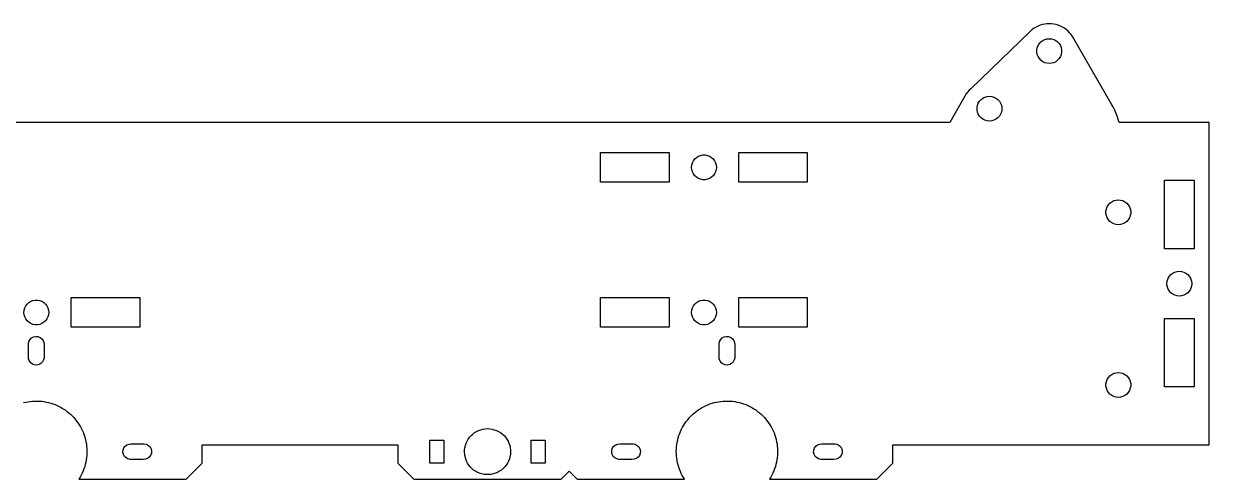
# Model space of a CAD drawing. Header units: metres. Extents: x -255 to 255, y -68 to 31.
# Drawn here: x -2.7 to 254.8, y -67.8 to 31.2 of the extents above; entities that cross this region are included whole.
import ezdxf

# ---------------------------------------------------------------- set-up
doc = ezdxf.new("R2010")
doc.units = ezdxf.units.M

msp = doc.modelspace()

# ---------------------------------------------------------------- linework, layer by layer
for p, q in [((218.52, 31.0131), (218.043, 30.869)), ((219.008, 31.1167), (218.52, 31.0131)), ((219.502, 31.1791), (219.008, 31.1167)), ((220, 31.2), (219.502, 31.1791)), ((220.498, 31.1791), (220, 31.2)), ((220.992, 31.1167), (220.498, 31.1791)), ((221.48, 31.0131), (220.992, 31.1167)), ((221.957, 30.869), (221.48, 31.0131)), ((215.927, 29.5874), (202.927, 17.0874)), ((216.304, 29.913), (215.927, 29.5874)), ((216.707, 30.2059), (216.304, 29.913)), ((217.134, 30.464), (216.707, 30.2059)), ((217.58, 30.6856), (217.134, 30.464)), ((218.043, 30.869), (217.58, 30.6856)), ((222.42, 30.6856), (221.957, 30.869)), ((222.866, 30.464), (222.42, 30.6856)), ((223.293, 30.2059), (222.866, 30.464)), ((223.696, 29.913), (223.293, 30.2059)), ((224.073, 29.5874), (223.696, 29.913)), ((224.422, 29.2313), (224.073, 29.5874)), ((224.739, 28.8474), (224.422, 29.2313)), ((225.024, 28.4382), (224.739, 28.8474)), ((233.597, 13.6), (225.024, 28.4382)), ((217.312, 25.4991), (217.403, 25.9889)), ((217.403, 25.9889), (217.583, 26.4535)), ((217.583, 26.4535), (217.845, 26.8771)), ((217.845, 26.8771), (218.181, 27.2453)), ((218.181, 27.2453), (218.579, 27.5456)), ((218.579, 27.5456), (219.025, 27.7677)), ((219.025, 27.7677), (219.504, 27.904)), ((219.504, 27.904), (220, 27.95)), ((220, 27.95), (220.496, 27.904)), ((220.496, 27.904), (220.975, 27.7677)), ((220.975, 27.7677), (221.421, 27.5456)), ((221.421, 27.5456), (221.819, 27.2453)), ((221.819, 27.2453), (222.155, 26.8771)), ((222.155, 26.8771), (222.417, 26.4535)), ((222.417, 26.4535), (222.597, 25.9889)), ((222.597, 25.9889), (222.688, 25.4991)), ((217.312, 25.0009), (217.312, 25.4991)), ((217.403, 24.5111), (217.312, 25.0009)), ((217.583, 24.0465), (217.403, 24.5111)), ((217.845, 23.6229), (217.583, 24.0465)), ((218.181, 23.2547), (217.845, 23.6229)), ((218.579, 22.9544), (218.181, 23.2547)), ((221.819, 23.2547), (221.421, 22.9544)), ((222.155, 23.6229), (221.819, 23.2547)), ((222.417, 24.0465), (222.155, 23.6229)), ((222.597, 24.5111), (222.417, 24.0465)), ((222.688, 25.0009), (222.597, 24.5111)), ((222.688, 25.4991), (222.688, 25.0009)), ((219.025, 22.7323), (218.579, 22.9544)), ((219.504, 22.596), (219.025, 22.7323)), ((220, 22.55), (219.504, 22.596)), ((220.496, 22.596), (220, 22.55)), ((220.975, 22.7323), (220.496, 22.596)), ((221.421, 22.9544), (220.975, 22.7323)), ((201.976, 15.9382), (198.401, 9.75)), ((202.261, 16.3474), (201.976, 15.9382)), ((202.578, 16.7313), (202.261, 16.3474)), ((202.927, 17.0874), (202.578, 16.7313)), ((206.504, 15.404), (207, 15.45)), ((207, 15.45), (207.496, 15.404)), ((204.312, 12.9991), (204.403, 13.4889)), ((204.312, 12.5009), (204.312, 12.9991)), ((204.403, 13.4889), (204.583, 13.9535)), ((204.583, 13.9535), (204.845, 14.3771)), ((204.845, 14.3771), (205.181, 14.7453)), ((205.181, 14.7453), (205.579, 15.0456)), ((205.579, 15.0456), (206.025, 15.2677)), ((206.025, 15.2677), (206.504, 15.404)), ((207.496, 15.404), (207.975, 15.2677)), ((207.975, 15.2677), (208.421, 15.0456)), ((208.421, 15.0456), (208.819, 14.7453)), ((208.819, 14.7453), (209.155, 14.3771)), ((209.155, 14.3771), (209.417, 13.9535)), ((209.417, 13.9535), (209.597, 13.4889)), ((209.597, 13.4889), (209.688, 12.9991)), ((209.688, 12.9991), (209.688, 12.5009)), ((233.839, 13.1646), (233.597, 13.6)), ((234.067, 12.7218), (233.839, 13.1646)), ((204.403, 12.0111), (204.312, 12.5009)), ((204.583, 11.5465), (204.403, 12.0111)), ((204.845, 11.1229), (204.583, 11.5465)), ((205.181, 10.7547), (204.845, 11.1229)), ((205.579, 10.4544), (205.181, 10.7547)), ((206.025, 10.2323), (205.579, 10.4544)), ((208.421, 10.4544), (207.975, 10.2323)), ((208.819, 10.7547), (208.421, 10.4544)), ((209.155, 11.1229), (208.819, 10.7547)), ((209.417, 11.5465), (209.155, 11.1229)), ((209.597, 12.0111), (209.417, 11.5465)), ((209.688, 12.5009), (209.597, 12.0111)), ((234.281, 12.272), (234.067, 12.7218)), ((234.481, 11.8156), (234.281, 12.272)), ((234.666, 11.3531), (234.481, 11.8156)), ((234.837, 10.885), (234.666, 11.3531)), ((234.992, 10.4116), (234.837, 10.885)), ((235.132, 9.93362), (234.992, 10.4116)), ((198.401, 9.75), (-198.401, 9.75)), ((206.504, 10.096), (206.025, 10.2323)), ((207, 10.05), (206.504, 10.096)), ((207.496, 10.096), (207, 10.05)), ((207.975, 10.2323), (207.496, 10.096)), ((235.18, 9.75), (235.132, 9.93362)), ((254.75, 9.75), (235.18, 9.75)), ((254.75, -60.25), (254.75, 9.75)), ((122.55, -3.2), (122.55, 3.2)), ((122.55, 3.2), (137.45, 3.2)), ((137.45, 3.2), (137.45, -3.2)), ((143.797, 2.41693), (144.261, 2.59692)), ((144.261, 2.59692), (144.751, 2.68848)), ((144.751, 2.68848), (145.249, 2.68848)), ((145.249, 2.68848), (145.739, 2.59692)), ((145.739, 2.59692), (146.203, 2.41693)), ((152.55, -3.2), (152.55, 3.2)), ((152.55, 3.2), (167.45, 3.2)), ((167.45, 3.2), (167.45, -3.2)), ((142.3, 0), (142.346, 0.49611)), ((142.346, -0.49611), (142.3, 0)), ((142.346, 0.49611), (142.482, 0.97534)), ((142.482, 0.97534), (142.704, 1.42136)), ((142.704, 1.42136), (143.005, 1.81897)), ((143.005, 1.81897), (143.373, 2.15463)), ((143.373, 2.15463), (143.797, 2.41693)), ((146.203, 2.41693), (146.627, 2.15463)), ((146.627, 2.15463), (146.995, 1.81897)), ((146.995, 1.81897), (147.296, 1.42136)), ((147.296, 1.42136), (147.518, 0.97534)), ((147.518, 0.97534), (147.654, 0.49611)), ((147.654, 0.49611), (147.7, 0)), ((147.7, 0), (147.654, -0.49611)), ((142.482, -0.97534), (142.346, -0.49611)), ((142.704, -1.42136), (142.482, -0.97534)), ((143.005, -1.81897), (142.704, -1.42136)), ((143.373, -2.15463), (143.005, -1.81897)), ((143.797, -2.41693), (143.373, -2.15463)), ((144.261, -2.59692), (143.797, -2.41693)), ((146.203, -2.41693), (145.739, -2.59692)), ((146.627, -2.15463), (146.203, -2.41693)), ((146.995, -1.81897), (146.627, -2.15463)), ((147.296, -1.42136), (146.995, -1.81897)), ((147.518, -0.97534), (147.296, -1.42136)), ((147.654, -0.49611), (147.518, -0.97534)), ((137.45, -3.2), (122.55, -3.2)), ((144.751, -2.68848), (144.261, -2.59692)), ((145.249, -2.68848), (144.751, -2.68848)), ((145.739, -2.59692), (145.249, -2.68848)), ((167.45, -3.2), (152.55, -3.2)), ((245.05, -17.7), (245.05, -2.79999)), ((245.05, -2.79999), (251.45, -2.79999)), ((251.45, -2.79999), (251.45, -17.7)), ((233.181, -7.75467), (233.579, -7.45441)), ((233.579, -7.45441), (234.025, -7.23232)), ((234.025, -7.23232), (234.504, -7.09596)), ((234.504, -7.09596), (235, -7.04999)), ((235, -7.04999), (235.496, -7.09596)), ((235.496, -7.09596), (235.975, -7.23232)), ((235.975, -7.23232), (236.421, -7.45441)), ((236.421, -7.45441), (236.819, -7.75467)), ((232.312, -9.50087), (232.403, -9.01111)), ((232.312, -9.99911), (232.312, -9.50087)), ((232.403, -10.4889), (232.312, -9.99911)), ((232.403, -9.01111), (232.583, -8.54649)), ((232.583, -8.54649), (232.845, -8.12288)), ((232.845, -8.12288), (233.181, -7.75467)), ((236.819, -7.75467), (237.155, -8.12288)), ((237.155, -8.12288), (237.417, -8.54649)), ((237.417, -8.54649), (237.597, -9.01111)), ((237.597, -9.01111), (237.688, -9.50087)), ((237.688, -9.99911), (237.597, -10.4889)), ((237.688, -9.50087), (237.688, -9.99911)), ((232.583, -10.9535), (232.403, -10.4889)), ((232.845, -11.3771), (232.583, -10.9535)), ((233.181, -11.7453), (232.845, -11.3771)), ((233.579, -12.0456), (233.181, -11.7453)), ((234.025, -12.2677), (233.579, -12.0456)), ((234.504, -12.404), (234.025, -12.2677)), ((235, -12.45), (234.504, -12.404)), ((235.496, -12.404), (235, -12.45)), ((235.975, -12.2677), (235.496, -12.404)), ((236.421, -12.0456), (235.975, -12.2677)), ((236.819, -11.7453), (236.421, -12.0456)), ((237.155, -11.3771), (236.819, -11.7453)), ((237.417, -10.9535), (237.155, -11.3771)), ((237.597, -10.4889), (237.417, -10.9535)), ((251.45, -17.7), (245.05, -17.7)), ((246.431, -23.2547), (246.829, -22.9544)), ((246.829, -22.9544), (247.275, -22.7323)), ((247.275, -22.7323), (247.754, -22.596)), ((247.754, -22.596), (248.25, -22.55)), ((248.25, -22.55), (248.746, -22.596)), ((248.746, -22.596), (249.225, -22.7323)), ((249.225, -22.7323), (249.671, -22.9544)), ((249.671, -22.9544), (250.069, -23.2547)), ((245.562, -25.0009), (245.653, -24.5111)), ((245.562, -25.4991), (245.562, -25.0009)), ((245.653, -25.9889), (245.562, -25.4991)), ((245.653, -24.5111), (245.833, -24.0465)), ((245.833, -24.0465), (246.095, -23.6229)), ((246.095, -23.6229), (246.431, -23.2547)), ((250.069, -23.2547), (250.405, -23.6229)), ((250.405, -23.6229), (250.667, -24.0465)), ((250.667, -24.0465), (250.847, -24.5111)), ((250.847, -24.5111), (250.938, -25.0009)), ((250.938, -25.4991), (250.847, -25.9889)), ((250.938, -25.0009), (250.938, -25.4991)), ((7.54999, -34.7), (7.54999, -28.3)), ((7.54999, -28.3), (22.45, -28.3)), ((22.45, -28.3), (22.45, -34.7)), ((122.55, -34.7), (122.55, -28.3)), ((122.55, -28.3), (137.45, -28.3)), ((137.45, -28.3), (137.45, -34.7)), ((152.55, -34.7), (152.55, -28.3)), ((152.55, -28.3), (167.45, -28.3)), ((167.45, -28.3), (167.45, -34.7)), ((245.833, -26.4535), (245.653, -25.9889)), ((246.095, -26.8771), (245.833, -26.4535)), ((246.431, -27.2453), (246.095, -26.8771)), ((246.829, -27.5456), (246.431, -27.2453)), ((247.275, -27.7677), (246.829, -27.5456)), ((247.754, -27.904), (247.275, -27.7677)), ((248.25, -27.95), (247.754, -27.904)), ((248.746, -27.904), (248.25, -27.95)), ((249.225, -27.7677), (248.746, -27.904)), ((249.671, -27.5456), (249.225, -27.7677)), ((250.069, -27.2453), (249.671, -27.5456)), ((250.405, -26.8771), (250.069, -27.2453)), ((250.667, -26.4535), (250.405, -26.8771)), ((250.847, -25.9889), (250.667, -26.4535)), ((-2.65402, -31.0039), (-2.51767, -30.5246)), ((-2.51767, -30.5246), (-2.29558, -30.0786)), ((-2.29558, -30.0786), (-1.99532, -29.681)), ((-1.99532, -29.681), (-1.62711, -29.3454)), ((-1.62711, -29.3454), (-1.20349, -29.0831)), ((-1.20349, -29.0831), (-0.73888, -28.9031)), ((-0.73888, -28.9031), (-0.24912, -28.8115)), ((-0.24912, -28.8115), (0.24912, -28.8115)), ((0.24912, -28.8115), (0.73888, -28.9031)), ((0.73888, -28.9031), (1.20349, -29.0831)), ((1.20349, -29.0831), (1.62711, -29.3454)), ((1.62711, -29.3454), (1.99532, -29.681)), ((1.99532, -29.681), (2.29558, -30.0786)), ((2.29558, -30.0786), (2.51767, -30.5246)), ((2.51767, -30.5246), (2.65402, -31.0039)), ((142.346, -31.0039), (142.482, -30.5246)), ((142.482, -30.5246), (142.704, -30.0786)), ((142.704, -30.0786), (143.005, -29.681)), ((143.005, -29.681), (143.373, -29.3454)), ((143.373, -29.3454), (143.797, -29.0831)), ((143.797, -29.0831), (144.261, -28.9031)), ((144.261, -28.9031), (144.751, -28.8115)), ((144.751, -28.8115), (145.249, -28.8115)), ((145.249, -28.8115), (145.739, -28.9031)), ((145.739, -28.9031), (146.203, -29.0831)), ((146.203, -29.0831), (146.627, -29.3454)), ((146.627, -29.3454), (146.995, -29.681)), ((146.995, -29.681), (147.296, -30.0786)), ((147.296, -30.0786), (147.518, -30.5246)), ((147.518, -30.5246), (147.654, -31.0039)), ((-2.7, -31.5), (-2.65402, -31.0039)), ((-2.65402, -31.9961), (-2.7, -31.5)), ((-2.51767, -32.4753), (-2.65402, -31.9961)), ((-2.29558, -32.9214), (-2.51767, -32.4753)), ((-1.99532, -33.319), (-2.29558, -32.9214)), ((-1.62711, -33.6546), (-1.99532, -33.319)), ((1.99532, -33.319), (1.62711, -33.6546)), ((2.29558, -32.9214), (1.99532, -33.319)), ((2.51767, -32.4753), (2.29558, -32.9214)), ((2.65402, -31.9961), (2.51767, -32.4753)), ((2.65402, -31.0039), (2.7, -31.5)), ((2.7, -31.5), (2.65402, -31.9961)), ((142.3, -31.5), (142.346, -31.0039)), ((142.346, -31.9961), (142.3, -31.5)), ((142.482, -32.4753), (142.346, -31.9961)), ((142.704, -32.9214), (142.482, -32.4753)), ((143.005, -33.319), (142.704, -32.9214)), ((143.373, -33.6546), (143.005, -33.319)), ((146.995, -33.319), (146.627, -33.6546)), ((147.296, -32.9214), (146.995, -33.319)), ((147.518, -32.4753), (147.296, -32.9214)), ((147.654, -31.9961), (147.518, -32.4753)), ((147.654, -31.0039), (147.7, -31.5)), ((147.7, -31.5), (147.654, -31.9961)), ((245.05, -47.7), (245.05, -32.8)), ((245.05, -32.8), (251.45, -32.8)), ((251.45, -32.8), (251.45, -47.7)), ((-1.20349, -33.9169), (-1.62711, -33.6546)), ((-0.73888, -34.0969), (-1.20349, -33.9169)), ((-0.24912, -34.1885), (-0.73888, -34.0969)), ((0.24912, -34.1885), (-0.24912, -34.1885)), ((0.73888, -34.0969), (0.24912, -34.1885)), ((1.20349, -33.9169), (0.73888, -34.0969)), ((1.62711, -33.6546), (1.20349, -33.9169)), ((22.45, -34.7), (7.54999, -34.7)), ((137.45, -34.7), (122.55, -34.7)), ((143.797, -33.9169), (143.373, -33.6546)), ((144.261, -34.0969), (143.797, -33.9169)), ((144.751, -34.1885), (144.261, -34.0969)), ((145.249, -34.1885), (144.751, -34.1885)), ((145.739, -34.0969), (145.249, -34.1885)), ((146.203, -33.9169), (145.739, -34.0969)), ((146.627, -33.6546), (146.203, -33.9169)), ((167.45, -34.7), (152.55, -34.7)), ((-1.69566, -38.2942), (-1.5928, -37.8214)), ((-1.69566, -41.1226), (-1.69566, -38.2942)), ((-1.5928, -37.8214), (-1.36092, -37.3967)), ((-1.36092, -37.3967), (-1.01877, -37.0546)), ((-1.01877, -37.0546), (-0.59409, -36.8227)), ((-0.59409, -36.8227), (-0.12126, -36.7198)), ((-0.12126, -36.7198), (0.36136, -36.7543)), ((0.36136, -36.7543), (0.81471, -36.9234)), ((0.81471, -36.9234), (1.20207, -37.2134)), ((1.20207, -37.2134), (1.49205, -37.6008)), ((1.49205, -37.6008), (1.66115, -38.0541)), ((1.66115, -38.0541), (1.69566, -38.5367)), ((1.69566, -38.5367), (1.69566, -41.3652)), ((148.304, -38.2942), (148.407, -37.8214)), ((148.304, -41.1226), (148.304, -38.2942)), ((148.407, -37.8214), (148.639, -37.3967)), ((148.639, -37.3967), (148.981, -37.0546)), ((148.981, -37.0546), (149.406, -36.8227)), ((149.406, -36.8227), (149.879, -36.7198)), ((149.879, -36.7198), (150.361, -36.7543)), ((150.361, -36.7543), (150.815, -36.9234)), ((150.815, -36.9234), (151.202, -37.2134)), ((151.202, -37.2134), (151.492, -37.6008)), ((151.492, -37.6008), (151.661, -38.0541)), ((151.661, -38.0541), (151.696, -38.5367)), ((151.696, -38.5367), (151.696, -41.3652)), ((-1.66115, -41.6053), (-1.69566, -41.1226)), ((148.339, -41.6053), (148.304, -41.1226)), ((-1.49205, -42.0586), (-1.66115, -41.6053)), ((-1.20207, -42.446), (-1.49205, -42.0586)), ((-0.81471, -42.7359), (-1.20207, -42.446)), ((-0.36136, -42.905), (-0.81471, -42.7359)), ((0.12126, -42.9396), (-0.36136, -42.905)), ((0.59409, -42.8367), (0.12126, -42.9396)), ((1.01877, -42.6048), (0.59409, -42.8367)), ((1.36092, -42.2627), (1.01877, -42.6048)), ((1.5928, -41.838), (1.36092, -42.2627)), ((1.69566, -41.3652), (1.5928, -41.838)), ((148.508, -42.0586), (148.339, -41.6053)), ((148.798, -42.446), (148.508, -42.0586)), ((149.185, -42.7359), (148.798, -42.446)), ((149.639, -42.905), (149.185, -42.7359)), ((150.121, -42.9396), (149.639, -42.905)), ((150.594, -42.8367), (150.121, -42.9396)), ((151.019, -42.6048), (150.594, -42.8367)), ((151.361, -42.2627), (151.019, -42.6048)), ((151.593, -41.838), (151.361, -42.2627)), ((151.696, -41.3652), (151.593, -41.838)), ((232.403, -46.5111), (232.583, -46.0465)), ((232.583, -46.0465), (232.845, -45.6229)), ((232.845, -45.6229), (233.181, -45.2547)), ((233.181, -45.2547), (233.579, -44.9544)), ((233.579, -44.9544), (234.025, -44.7323)), ((234.025, -44.7323), (234.504, -44.596)), ((234.504, -44.596), (235, -44.55)), ((235, -44.55), (235.496, -44.596)), ((235.496, -44.596), (235.975, -44.7323)), ((235.975, -44.7323), (236.421, -44.9544)), ((236.421, -44.9544), (236.819, -45.2547)), ((236.819, -45.2547), (237.155, -45.6229)), ((237.155, -45.6229), (237.417, -46.0465)), ((237.417, -46.0465), (237.597, -46.5111)), ((232.312, -47.0009), (232.403, -46.5111)), ((232.312, -47.4991), (232.312, -47.0009)), ((232.403, -47.9889), (232.312, -47.4991)), ((232.583, -48.4535), (232.403, -47.9889)), ((232.845, -48.8771), (232.583, -48.4535)), ((233.181, -49.2453), (232.845, -48.8771)), ((237.155, -48.8771), (236.819, -49.2453)), ((237.417, -48.4535), (237.155, -48.8771)), ((237.597, -47.9889), (237.417, -48.4535)), ((237.597, -46.5111), (237.688, -47.0009)), ((237.688, -47.4991), (237.597, -47.9889)), ((237.688, -47.0009), (237.688, -47.4991)), ((251.45, -47.7), (245.05, -47.7)), ((-2.76688, -51.1037), (-2.28297, -50.9895)), ((-2.28297, -50.9895), (-1.7944, -50.8973)), ((-1.7944, -50.8973), (-1.30215, -50.8273)), ((-1.30215, -50.8273), (-0.80727, -50.7797)), ((-0.80727, -50.7797), (-0.31072, -50.7544)), ((-0.31072, -50.7544), (0.18645, -50.7516)), ((0.18645, -50.7516), (0.68324, -50.7712)), ((0.68324, -50.7712), (1.17865, -50.8133)), ((1.17865, -50.8133), (1.67165, -50.8778)), ((1.67165, -50.8778), (2.16122, -50.9644)), ((2.16122, -50.9644), (2.64639, -51.0731)), ((2.64639, -51.0731), (3.12614, -51.2036)), ((3.12614, -51.2036), (3.59952, -51.3556)), ((3.59952, -51.3556), (4.06554, -51.5289)), ((145.819, -51.5755), (146.283, -51.3969)), ((146.283, -51.3969), (146.755, -51.2396)), ((146.755, -51.2396), (147.233, -51.1037)), ((147.233, -51.1037), (147.717, -50.9895)), ((147.717, -50.9895), (148.206, -50.8973)), ((148.206, -50.8973), (148.698, -50.8273)), ((148.698, -50.8273), (149.193, -50.7797)), ((149.193, -50.7797), (149.689, -50.7544)), ((149.689, -50.7544), (150.186, -50.7516)), ((150.186, -50.7516), (150.683, -50.7712)), ((150.683, -50.7712), (151.179, -50.8133)), ((151.179, -50.8133), (151.672, -50.8778)), ((151.672, -50.8778), (152.161, -50.9644)), ((152.161, -50.9644), (152.646, -51.0731)), ((152.646, -51.0731), (153.126, -51.2036)), ((153.126, -51.2036), (153.6, -51.3556)), ((153.6, -51.3556), (154.066, -51.5289)), ((233.579, -49.5456), (233.181, -49.2453)), ((234.025, -49.7677), (233.579, -49.5456)), ((234.504, -49.904), (234.025, -49.7677)), ((235, -49.95), (234.504, -49.904)), ((235.496, -49.904), (235, -49.95)), ((235.975, -49.7677), (235.496, -49.904)), ((236.421, -49.5456), (235.975, -49.7677)), ((236.819, -49.2453), (236.421, -49.5456)), ((4.06554, -51.5289), (4.52325, -51.723)), ((4.52325, -51.723), (4.97173, -51.9377)), ((4.97173, -51.9377), (5.41003, -52.1723)), ((5.41003, -52.1723), (5.8373, -52.4266)), ((5.8373, -52.4266), (6.25264, -52.6999)), ((6.25264, -52.6999), (6.6552, -52.9917)), ((6.6552, -52.9917), (7.04417, -53.3013)), ((7.04417, -53.3013), (7.41875, -53.6283)), ((7.41875, -53.6283), (7.77817, -53.9718)), ((7.77817, -53.9718), (8.1217, -54.3312)), ((141.795, -54.4235), (142.134, -54.0602)), ((142.134, -54.0602), (142.49, -53.7126)), ((142.49, -53.7126), (142.861, -53.3815)), ((142.861, -53.3815), (143.246, -53.0674)), ((143.246, -53.0674), (143.645, -52.7711)), ((143.645, -52.7711), (144.058, -52.4931)), ((144.058, -52.4931), (144.482, -52.2341)), ((144.482, -52.2341), (144.918, -51.9945)), ((144.918, -51.9945), (145.364, -51.7748)), ((145.364, -51.7748), (145.819, -51.5755)), ((154.066, -51.5289), (154.523, -51.723)), ((154.523, -51.723), (154.972, -51.9377)), ((154.972, -51.9377), (155.41, -52.1723)), ((155.41, -52.1723), (155.837, -52.4266)), ((155.837, -52.4266), (156.253, -52.6999)), ((156.253, -52.6999), (156.655, -52.9917)), ((156.655, -52.9917), (157.044, -53.3013)), ((157.044, -53.3013), (157.419, -53.6283)), ((157.419, -53.6283), (157.778, -53.9718)), ((157.778, -53.9718), (158.122, -54.3312)), ((8.1217, -54.3312), (8.44864, -54.7058)), ((8.44864, -54.7058), (8.75832, -55.0948)), ((8.75832, -55.0948), (9.05009, -55.4973)), ((9.05009, -55.4973), (9.32339, -55.9127)), ((9.32339, -55.9127), (9.57764, -56.34)), ((9.57764, -56.34), (9.81233, -56.7783)), ((140.132, -56.8895), (140.362, -56.4485)), ((140.362, -56.4485), (140.611, -56.0184)), ((140.611, -56.0184), (140.88, -55.6)), ((140.88, -55.6), (141.167, -55.1942)), ((141.167, -55.1942), (141.472, -54.8017)), ((141.472, -54.8017), (141.795, -54.4235)), ((158.122, -54.3312), (158.449, -54.7058)), ((158.449, -54.7058), (158.758, -55.0948)), ((158.758, -55.0948), (159.05, -55.4973)), ((159.05, -55.4973), (159.323, -55.9127)), ((159.323, -55.9127), (159.578, -56.34)), ((159.578, -56.34), (159.812, -56.7783)), ((9.81233, -56.7783), (10.027, -57.2267)), ((10.027, -57.2267), (10.2211, -57.6844)), ((10.2211, -57.6844), (10.3944, -58.1505)), ((10.3944, -58.1505), (10.5464, -58.6238)), ((10.5464, -58.6238), (10.6769, -59.1036)), ((10.6769, -59.1036), (10.7856, -59.5888)), ((93.5506, -59.4689), (93.7999, -59.0373)), ((93.7999, -59.0373), (94.0908, -58.6325)), ((94.0908, -58.6325), (94.4207, -58.2588)), ((94.4207, -58.2588), (94.7861, -57.9198)), ((94.7861, -57.9198), (95.1834, -57.6188)), ((95.1834, -57.6188), (95.6087, -57.3589)), ((95.6087, -57.3589), (96.0578, -57.1426)), ((96.0578, -57.1426), (96.5262, -56.9721)), ((96.5262, -56.9721), (97.0093, -56.8491)), ((97.0093, -56.8491), (97.5022, -56.7748)), ((97.5022, -56.7748), (98, -56.75)), ((98, -56.75), (98.4978, -56.7748)), ((98.4978, -56.7748), (98.9907, -56.8491)), ((98.9907, -56.8491), (99.4738, -56.9721)), ((99.4738, -56.9721), (99.9422, -57.1426)), ((99.9422, -57.1426), (100.391, -57.3589)), ((100.391, -57.3589), (100.817, -57.6188)), ((100.817, -57.6188), (101.214, -57.9198)), ((101.214, -57.9198), (101.579, -58.2588)), ((101.579, -58.2588), (101.909, -58.6325)), ((101.909, -58.6325), (102.2, -59.0373)), ((102.2, -59.0373), (102.449, -59.4689)), ((139.294, -59.2244), (139.419, -58.7432)), ((139.419, -58.7432), (139.566, -58.2682)), ((139.566, -58.2682), (139.734, -57.8002)), ((139.734, -57.8002), (139.923, -57.3403)), ((139.923, -57.3403), (140.132, -56.8895)), ((159.812, -56.7783), (160.027, -57.2267)), ((160.027, -57.2267), (160.221, -57.6844)), ((160.221, -57.6844), (160.394, -58.1505)), ((160.394, -58.1505), (160.546, -58.6238)), ((160.546, -58.6238), (160.677, -59.1036)), ((160.677, -59.1036), (160.786, -59.5888)), ((10.7856, -59.5888), (10.8722, -60.0783)), ((10.8722, -60.0783), (10.9367, -60.5713)), ((10.9367, -60.5713), (10.9787, -61.0667)), ((10.9787, -61.0667), (10.9984, -61.5635)), ((10.9984, -61.5635), (10.9956, -62.0607)), ((18.8104, -61.8713), (18.8449, -61.3886)), ((18.8449, -61.3886), (19.014, -60.9353)), ((19.014, -60.9353), (19.304, -60.5479)), ((19.304, -60.5479), (19.6914, -60.2579)), ((19.6914, -60.2579), (20.1447, -60.0888)), ((20.1447, -60.0888), (20.6274, -60.0543)), ((20.6274, -60.0543), (23.4558, -60.0543)), ((23.4558, -60.0543), (23.9286, -60.1572)), ((23.9286, -60.1572), (24.3533, -60.3891)), ((24.3533, -60.3891), (24.6954, -60.7312)), ((24.6954, -60.7312), (24.9273, -61.1559)), ((24.9273, -61.1559), (25.0302, -61.6287)), ((25.0302, -61.6287), (24.9957, -62.1114)), ((36.052, -64.2353), (36.052, -60.25)), ((36.052, -60.25), (78.5, -60.25)), ((78.5, -60.25), (78.5, -64.2353)), ((85.5, -64.25), (85.5, -59.25)), ((85.5, -59.25), (88.5, -59.25)), ((88.5, -59.25), (88.5, -64.25)), ((93.0016, -61.8746), (93.014, -61.3763)), ((93.014, -61.3763), (93.076, -60.8818)), ((93.076, -60.8818), (93.1869, -60.3958)), ((93.1869, -60.3958), (93.3456, -59.9233)), ((93.3456, -59.9233), (93.5506, -59.4689)), ((102.449, -59.4689), (102.654, -59.9233)), ((102.654, -59.9233), (102.813, -60.3958)), ((102.813, -60.3958), (102.924, -60.8818)), ((102.924, -60.8818), (102.986, -61.3763)), ((102.986, -61.3763), (102.998, -61.8746)), ((107.5, -64.25), (107.5, -59.25)), ((107.5, -59.25), (110.5, -59.25)), ((110.5, -59.25), (110.5, -64.25)), ((124.97, -61.8713), (125.004, -61.3886)), ((125.004, -61.3886), (125.173, -60.9353)), ((125.173, -60.9353), (125.463, -60.5479)), ((125.463, -60.5479), (125.851, -60.2579)), ((125.851, -60.2579), (126.304, -60.0888)), ((126.304, -60.0888), (126.787, -60.0543)), ((126.787, -60.0543), (129.615, -60.0543)), ((129.615, -60.0543), (130.088, -60.1572)), ((130.088, -60.1572), (130.513, -60.3891)), ((130.513, -60.3891), (130.855, -60.7312)), ((130.855, -60.7312), (131.087, -61.1559)), ((131.087, -61.1559), (131.19, -61.6287)), ((131.19, -61.6287), (131.155, -62.1114)), ((139, -61.6878), (139.014, -61.1909)), ((139.009, -62.185), (139, -61.6878)), ((139.014, -61.1909), (139.051, -60.695)), ((139.051, -60.695), (139.11, -60.2013)), ((139.11, -60.2013), (139.191, -59.7108)), ((139.191, -59.7108), (139.294, -59.2244)), ((160.786, -59.5888), (160.872, -60.0783)), ((160.872, -60.0783), (160.937, -60.5713)), ((160.937, -60.5713), (160.979, -61.0667)), ((160.979, -61.0667), (160.998, -61.5635)), ((160.998, -61.5635), (160.996, -62.0607)), ((168.81, -61.8713), (168.845, -61.3886)), ((168.845, -61.3886), (169.014, -60.9353)), ((169.014, -60.9353), (169.304, -60.5479)), ((169.304, -60.5479), (169.691, -60.2579)), ((169.691, -60.2579), (170.145, -60.0888)), ((170.145, -60.0888), (170.627, -60.0543)), ((170.627, -60.0543), (173.456, -60.0543)), ((173.456, -60.0543), (173.929, -60.1572)), ((173.929, -60.1572), (174.353, -60.3891)), ((174.353, -60.3891), (174.695, -60.7312)), ((174.695, -60.7312), (174.927, -61.1559)), ((174.927, -61.1559), (175.03, -61.6287)), ((175.03, -61.6287), (174.996, -62.1114)), ((186.052, -64.2353), (186.052, -60.25)), ((186.052, -60.25), (254.75, -60.25)), ((10.7605, -64.033), (10.6463, -64.5169)), ((10.8526, -63.5444), (10.7605, -64.033)), ((10.9226, -63.0522), (10.8526, -63.5444)), ((10.9703, -62.5573), (10.9226, -63.0522)), ((10.9956, -62.0607), (10.9703, -62.5573)), ((18.9133, -62.3441), (18.8104, -61.8713)), ((19.1452, -62.7688), (18.9133, -62.3441)), ((19.4873, -63.1109), (19.1452, -62.7688)), ((19.912, -63.3428), (19.4873, -63.1109)), ((20.3848, -63.4457), (19.912, -63.3428)), ((23.2132, -63.4457), (20.3848, -63.4457)), ((23.6959, -63.4111), (23.2132, -63.4457)), ((24.1492, -63.2421), (23.6959, -63.4111)), ((24.5366, -62.9521), (24.1492, -63.2421)), ((24.8266, -62.5647), (24.5366, -62.9521)), ((24.9957, -62.1114), (24.8266, -62.5647)), ((32.5373, -67.75), (36.052, -64.2353)), ((78.5, -64.2353), (82.0147, -67.75)), ((88.5, -64.25), (85.5, -64.25)), ((93.0388, -62.3717), (93.0016, -61.8746)), ((93.1254, -62.8626), (93.0388, -62.3717)), ((93.2604, -63.3424), (93.1254, -62.8626)), ((93.4425, -63.8064), (93.2604, -63.3424)), ((93.6699, -64.25), (93.4425, -63.8064)), ((93.9403, -64.6687), (93.6699, -64.25)), ((102.33, -64.25), (102.06, -64.6687)), ((102.558, -63.8064), (102.33, -64.25)), ((102.74, -63.3424), (102.558, -63.8064)), ((102.875, -62.8626), (102.74, -63.3424)), ((102.961, -62.3717), (102.875, -62.8626)), ((102.998, -61.8746), (102.961, -62.3717)), ((110.5, -64.25), (107.5, -64.25)), ((125.073, -62.3441), (124.97, -61.8713)), ((125.305, -62.7688), (125.073, -62.3441)), ((125.647, -63.1109), (125.305, -62.7688)), ((126.071, -63.3428), (125.647, -63.1109)), ((126.544, -63.4457), (126.071, -63.3428)), ((129.373, -63.4457), (126.544, -63.4457)), ((129.855, -63.4111), (129.373, -63.4457)), ((130.309, -63.2421), (129.855, -63.4111)), ((130.696, -62.9521), (130.309, -63.2421)), ((130.986, -62.5647), (130.696, -62.9521)), ((131.155, -62.1114), (130.986, -62.5647)), ((139.039, -62.6812), (139.009, -62.185)), ((139.093, -63.1755), (139.039, -62.6812)), ((139.168, -63.6669), (139.093, -63.1755)), ((139.266, -64.1544), (139.168, -63.6669)), ((139.386, -64.637), (139.266, -64.1544)), ((160.76, -64.033), (160.646, -64.5169)), ((160.853, -63.5444), (160.76, -64.033)), ((160.923, -63.0522), (160.853, -63.5444)), ((160.97, -62.5573), (160.923, -63.0522)), ((160.996, -62.0607), (160.97, -62.5573)), ((168.913, -62.3441), (168.81, -61.8713)), ((169.145, -62.7688), (168.913, -62.3441)), ((169.487, -63.1109), (169.145, -62.7688)), ((169.912, -63.3428), (169.487, -63.1109)), ((170.385, -63.4457), (169.912, -63.3428)), ((173.213, -63.4457), (170.385, -63.4457)), ((173.696, -63.4111), (173.213, -63.4457)), ((174.149, -63.2421), (173.696, -63.4111)), ((174.537, -62.9521), (174.149, -63.2421)), ((174.827, -62.5647), (174.537, -62.9521)), ((174.996, -62.1114), (174.827, -62.5647)), ((182.537, -67.75), (186.052, -64.2353)), ((9.75552, -66.8323), (9.5159, -67.2679)), ((9.9752, -66.3863), (9.75552, -66.8323)), ((10.1745, -65.9308), (9.9752, -66.3863)), ((10.353, -65.4668), (10.1745, -65.9308)), ((10.5104, -64.9951), (10.353, -65.4668)), ((10.6463, -64.5169), (10.5104, -64.9951)), ((94.2511, -65.0584), (93.9403, -64.6687)), ((94.5991, -65.4153), (94.2511, -65.0584)), ((94.981, -65.7357), (94.5991, -65.4153)), ((95.3928, -66.0164), (94.981, -65.7357)), ((95.8306, -66.2548), (95.3928, -66.0164)), ((96.2899, -66.4485), (95.8306, -66.2548)), ((96.7662, -66.5954), (96.2899, -66.4485)), ((97.2548, -66.6942), (96.7662, -66.5954)), ((97.7508, -66.7438), (97.2548, -66.6942)), ((98.2492, -66.7438), (97.7508, -66.7438)), ((98.7452, -66.6942), (98.2492, -66.7438)), ((99.2338, -66.5954), (98.7452, -66.6942)), ((99.7101, -66.4485), (99.2338, -66.5954)), ((100.169, -66.2548), (99.7101, -66.4485)), ((100.607, -66.0164), (100.169, -66.2548)), ((101.019, -65.7357), (100.607, -66.0164)), ((101.401, -65.4153), (101.019, -65.7357)), ((101.749, -65.0584), (101.401, -65.4153)), ((102.06, -64.6687), (101.749, -65.0584)), ((113.985, -67.75), (115.724, -66.0113)), ((115.724, -66.0113), (117.463, -67.75)), ((139.527, -65.1137), (139.386, -64.637)), ((139.69, -65.5835), (139.527, -65.1137)), ((139.873, -66.0455), (139.69, -65.5835)), ((140.078, -66.4987), (139.873, -66.0455)), ((140.303, -66.9422), (140.078, -66.4987)), ((140.547, -67.3751), (140.303, -66.9422)), ((159.756, -66.8323), (159.516, -67.2679)), ((159.975, -66.3863), (159.756, -66.8323)), ((160.175, -65.9308), (159.975, -66.3863)), ((160.353, -65.4668), (160.175, -65.9308)), ((160.51, -64.9951), (160.353, -65.4668)), ((160.646, -64.5169), (160.51, -64.9951)), ((9.25684, -67.6923), (9.21793, -67.75)), ((9.21793, -67.75), (32.5373, -67.75)), ((9.5159, -67.2679), (9.25684, -67.6923)), ((82.0147, -67.75), (113.985, -67.75)), ((117.463, -67.75), (140.782, -67.75)), ((140.782, -67.75), (140.547, -67.3751)), ((159.257, -67.6923), (159.218, -67.75)), ((159.218, -67.75), (182.537, -67.75)), ((159.516, -67.2679), (159.257, -67.6923))]:
    msp.add_line(p, q)

doc.saveas('drawing.dxf')
